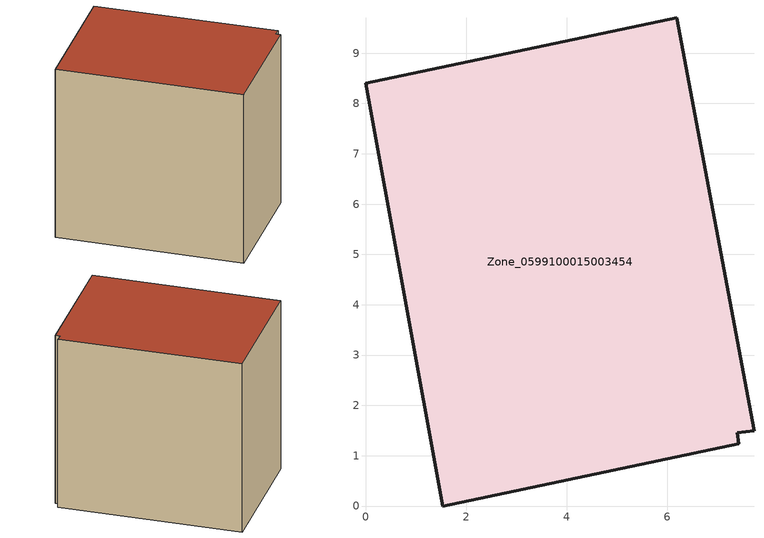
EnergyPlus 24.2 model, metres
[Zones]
Zone_0599100015003454
 floor ground (C_G): 0,8.4 6.18,9.7 7.72,1.5 7.39,1.46 7.42,1.23 1.53,0 z0.74
 wall outside (C_F): 6.18,9.7 0,8.4 1.53,0 7.42,1.23 7.39,1.46 7.72,1.5 6.18,9.7 z0.74:8.9
 roof outside (C_R): 1.53,0 7.42,1.23 7.39,1.46 7.72,1.5 6.18,9.7 0,8.4 z8.9
[BUILDING]
Pand.0599100015003454: North Axis=0; Terrain=City; Loads Convergence Tolerance Value=0.04; Temperature Convergence Tolerance Value=0.4; Solar Distribution=FullExterior; Maximum Number of Warmup Days=25; Minimum Number of Warmup Days=1
[Site:Location]
Rotterdam.The.Hague.AP_ZH_NLD Design_Conditions: Latitude=51.96; Longitude=4.45; Time Zone=1; Elevation=-4.5
[SITE:GROUNDTEMPERATURE:BUILDINGSURFACE]
18, 18, 18, 18, 18, 18, 18, 18, 18, 18, 18, 18
[MATERIAL] Thermal Absorptance=0.9; Solar Absorptance=0.7; Visible Absorptance=0.7
Name | Roughness | Thickness | Conductivity | Density | Specific Heat
G.TI.1965-1974 | MediumSmooth | 0.15 | 0.882353 | 540 | 1210
F.TI.1965-1974 | Rough | 0.3 | 0.697674 | 1920 | 840
R.TI.1965-1974 | MediumRough | 0.2 | 0.232558 | 1500 | 1000
[CONSTRUCTION]
C_G: G.TI.1965-1974
C_F: F.TI.1965-1974
C_R: R.TI.1965-1974
[ZONE]
Zone_0599100015003454: Type=1; Multiplier=1; Ceiling Height=Autocalculate; Volume=Autocalculate; Floor Area=autocalculate; Part of Total Floor Area=Yes
[ZONEINFILTRATION:DESIGNFLOWRATE]
Infil_Zone_0599100015003454: Zone or ZoneList or Space or SpaceList=Zone_0599100015003454; Schedule=AlwaysOn; Design Flow Rate Calculation Method=Flow/Area; Flow Rate per Floor Area=0.003; Constant Term Coefficient=1; Temperature Term Coefficient=0; Velocity Term Coefficient=0; Velocity Squared Term Coefficient=0
[HVACTEMPLATE:ZONE:IDEALLOADSAIRSYSTEM]
Zone_0599100015003454: Maximum Heating Supply Air Temperature=50; Minimum Cooling Supply Air Temperature=13; Maximum Heating Supply Air Humidity Ratio=0.0156; Minimum Cooling Supply Air Humidity Ratio=0.0077; Heating Limit=NoLimit; Cooling Limit=NoLimit; Dehumidification Control Type=ConstantSensibleHeatRatio; Cooling Sensible Heat Ratio=0.7; Dehumidification Setpoint=60; Humidification Control Type=None; Humidification Setpoint=30; Outdoor Air Method=None; Outdoor Air Flow Rate per Person=0.00944; Outdoor Air Flow Rate per Zone Floor Area=0; Outdoor Air Flow Rate per Zone=0; Demand Controlled Ventilation Type=None; Outdoor Air Economizer Type=NoEconomizer; Heat Recovery Type=None; Sensible Heat Recovery Effectiveness=0.7; Latent Heat Recovery Effectiveness=0.65
[ZONECONTROL:THERMOSTAT]
ThermostatControl_Zone_0599100015003454: Zone or ZoneList=Zone_0599100015003454; Control Type Schedule=DualSetpointControlType; Control 1=Thermostat_Zone_0599100015003454; Temperature Difference Between Cutout And Setpoint=0
[THERMOSTATSETPOINT:DUALSETPOINT]
Thermostat_Zone_0599100015003454: Heating Setpoint Temperature Schedule=HeatingSetpoint_Zone_0599100015003454; Cooling Setpoint Temperature Schedule=CoolingSetpoint_Zone_0599100015003454
[SCHEDULE:COMPACT]
HeatingSetpoint_Zone_0599100015003454: Through: 12/31, For: AllDays, Until: 24:00, 21
CoolingSetpoint_Zone_0599100015003454: Through: 12/31, For: AllDays, Until: 24:00, 24
DualSetpointControlType: Through: 12/31, For: AllDays, Until: 24:00, 4
AlwaysOn: Through: 12/31, For: AllDays, Until: 24:00, 1
